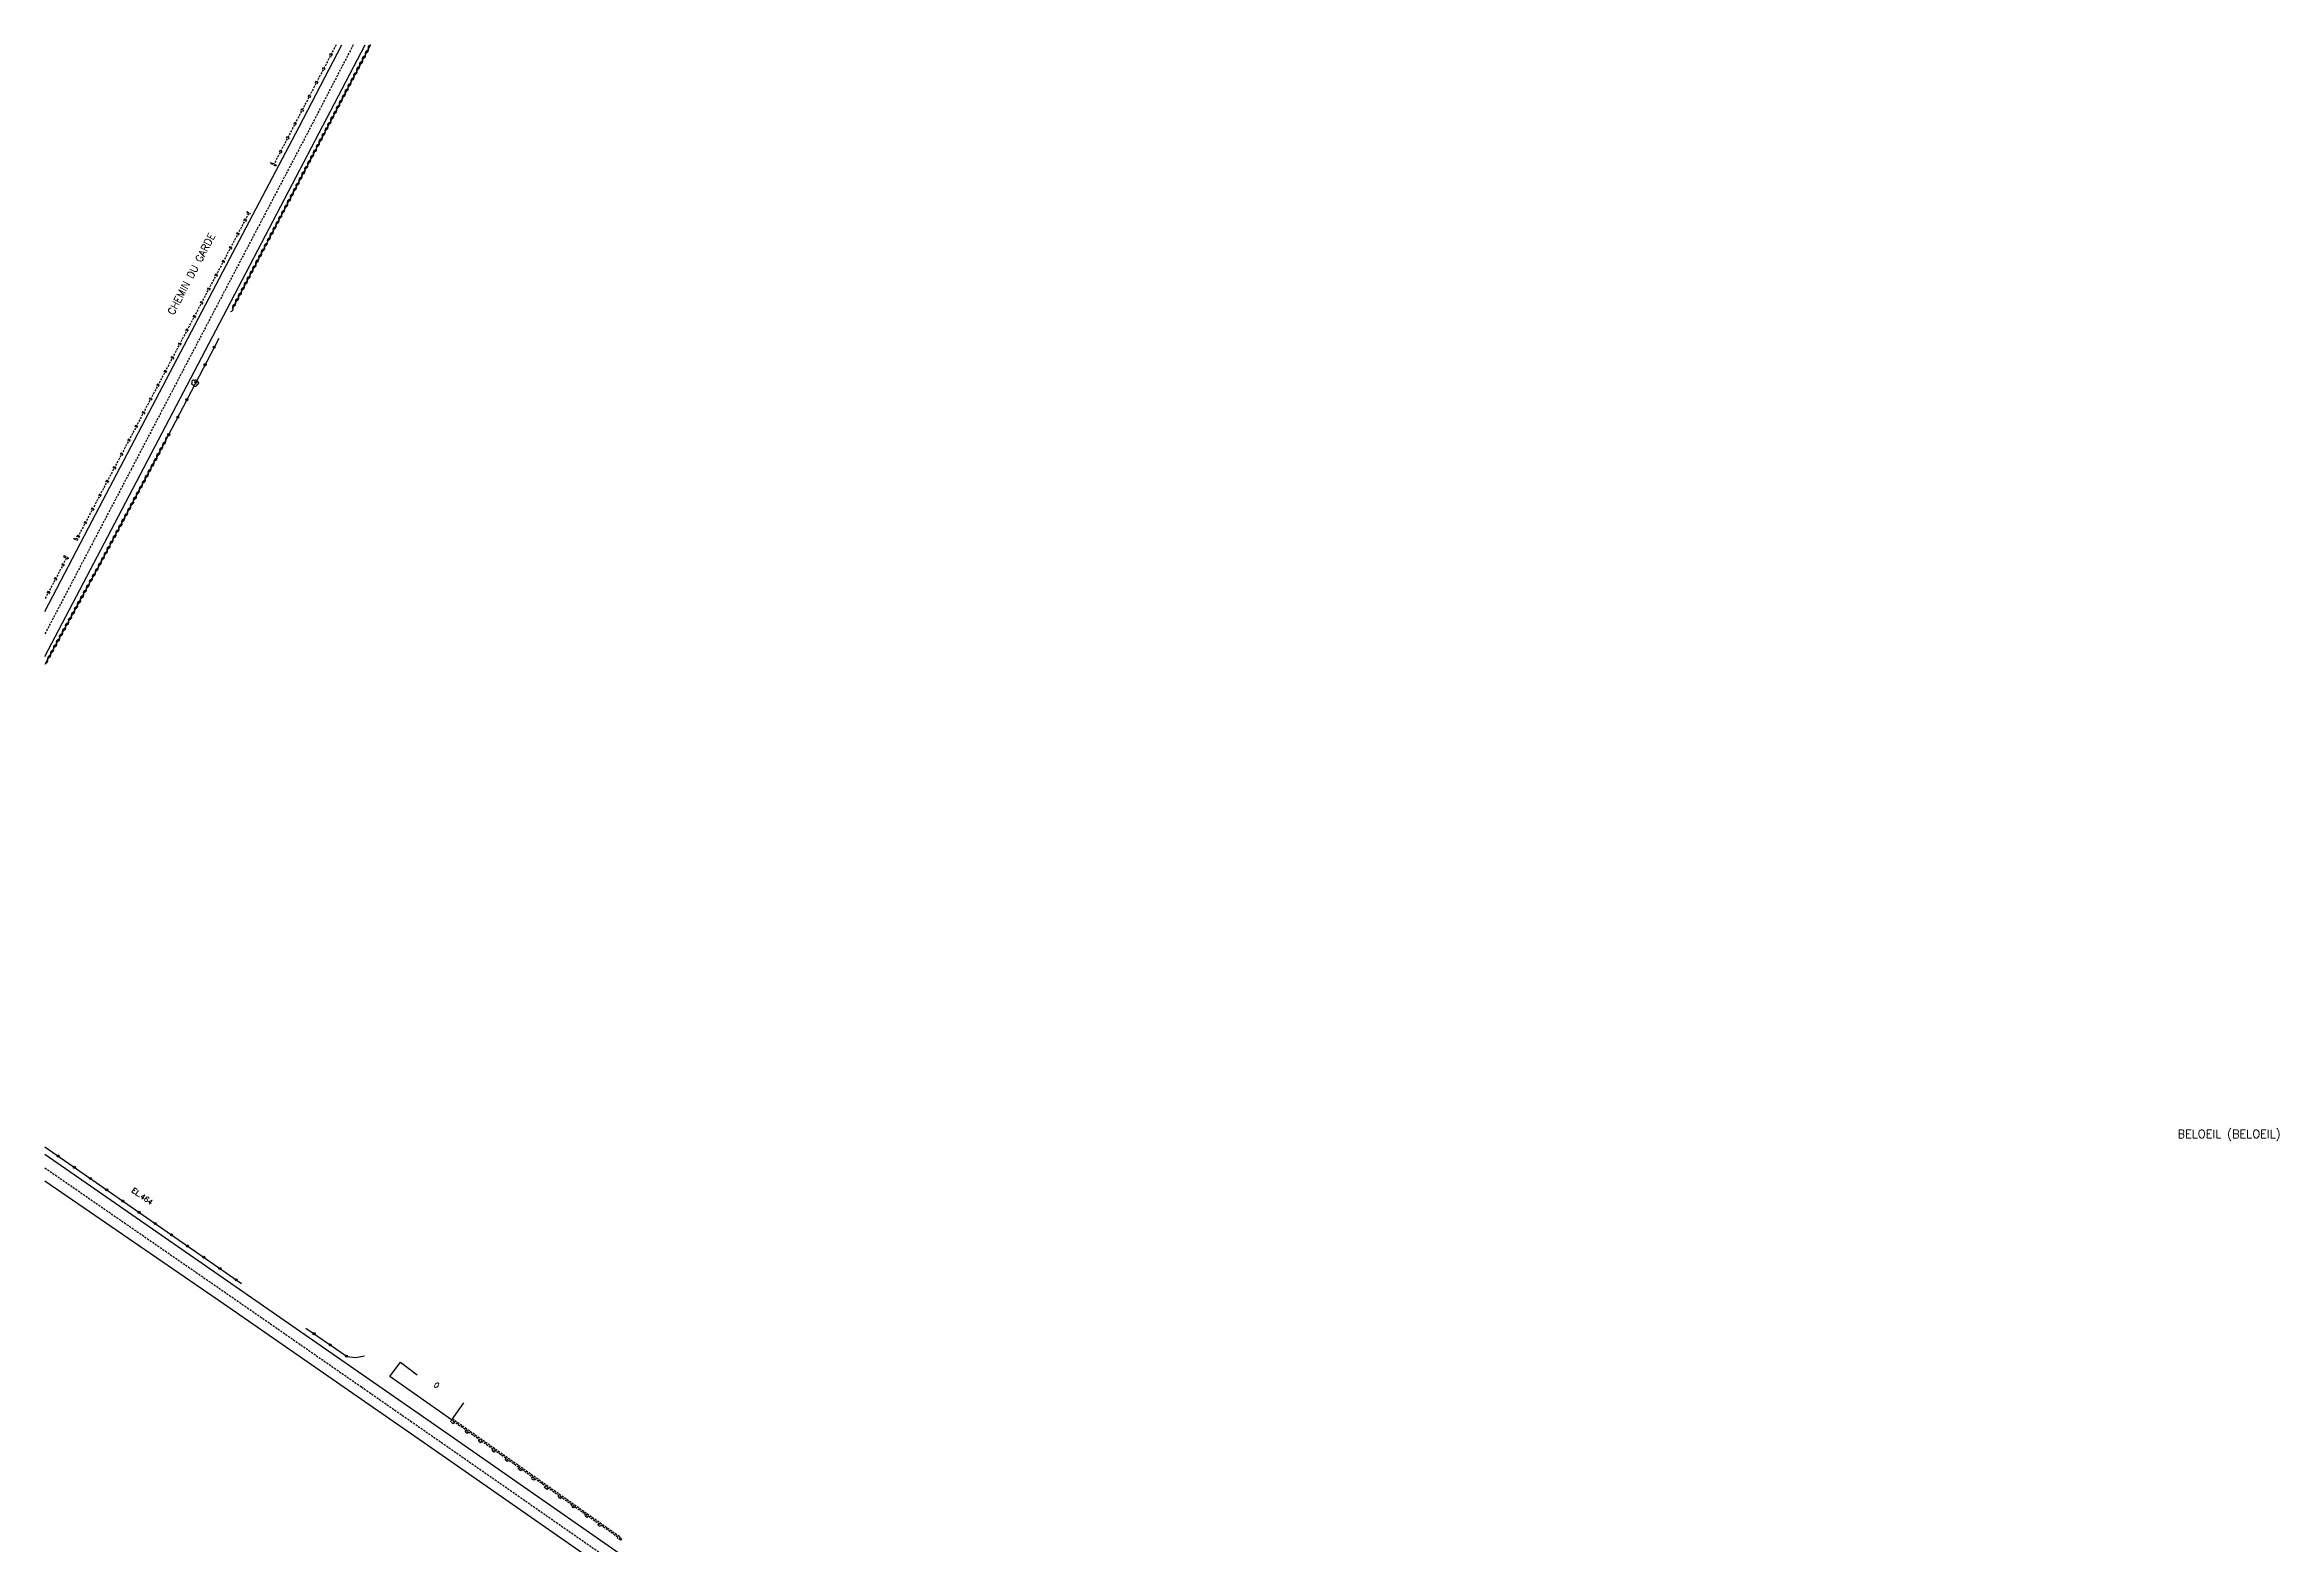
# Model space of a CAD drawing. Header units: millimetres. Extents: x 104000 to 105001, y 137000 to 138000.
# Drawn here: x 104000 to 104539, y 137638 to 138000 of the extents above; entities that cross this region are included whole.
import ezdxf
from ezdxf.enums import TextEntityAlignment as Align

# ---------------------------------------------------------------- set-up
doc = ezdxf.new("R2010")
doc.units = ezdxf.units.MM
doc.linetypes.add('DASHED', pattern=[0.75, 0.5, -0.25])
doc.layers.get('0').update_dxf_attribs({"linetype": 'CONTINUOUS'})
for name, color, linetype in [('W0001', 6, 'DASHED'), ('W0008', 7, 'CONTINUOUS'), ('W0100', 7, 'CONTINUOUS'), ('W0112', 1, 'DASHED'), ('W0220', 5, 'DASHED'), ('W0300', 7, 'CONTINUOUS'), ('W0310', 3, 'CONTINUOUS'), ('W0322', 7, 'CONTINUOUS'), ('W0980', 7, 'CONTINUOUS'), ('W0984', 7, 'CONTINUOUS'), ('W0989', 7, 'CONTINUOUS')]:
    doc.layers.add(name, color=color, linetype=linetype)
doc.styles.get("Standard").update_dxf_attribs({"font": 'romans.shx', "width": 0.85})

# ---------------------------------------------------------------- blocks, each defined once
blk = doc.blocks.new('T300')
for p, q in [((-0.8, 0.51), (-0.86, 0.34)), ((-0.86, 0.34), (-0.86, 0.17)), ((-0.86, 0.17), (-0.74, 0.06)), ((-0.69, 0.63), (-0.8, 0.51)), ((-0.8, -0.06), (-0.74, 0.06)), ((-0.74, 0.06), (-0.69, 0.11)), ((-0.57, 0.69), (-0.69, 0.63)), ((-0.46, 0.69), (-0.57, 0.69)), ((-0.29, 0.63), (-0.46, 0.69)), ((-0.29, 0.63), (-0.17, 0.74)), ((-0.23, 0.57), (-0.29, 0.63)), ((-0.17, 0.74), (-0.06, 0.8)), ((-0.06, 0.8), (0.06, 0.8)), ((0.06, 0.8), (0.23, 0.74)), ((0.23, 0.74), (0.34, 0.63)), ((0.34, 0.63), (0.4, 0.51)), ((0.46, 0.46), (0.34, 0.46)), ((0.4, 0.51), (0.4, 0.46)), ((0.57, 0.4), (0.46, 0.46)), ((0.57, 0.4), (0.69, 0.29)), ((0.69, 0.29), (0.74, 0.17)), ((0.74, 0.06), (0.69, -0.17)), ((0.74, 0.17), (0.74, 0.06)), ((-0.8, -0.17), (-0.8, -0.06)), ((-0.8, -0.23), (-0.8, -0.17)), ((-0.74, -0.34), (-0.8, -0.23)), ((-0.69, -0.4), (-0.74, -0.34)), ((-0.51, -0.46), (-0.69, -0.4)), ((-0.4, -0.46), (-0.51, -0.46)), ((-0.4, -0.46), (-0.34, -0.46)), ((-0.34, -0.46), (-0.34, -0.4)), ((-0.34, -0.51), (-0.34, -0.46)), ((-0.29, -0.63), (-0.34, -0.51)), ((-0.17, -0.74), (-0.29, -0.63)), ((-0.06, -0.8), (-0.17, -0.74)), ((0.06, -0.8), (-0.06, -0.8)), ((0.17, -0.74), (0.06, -0.8)), ((0.23, -0.69), (0.17, -0.74)), ((0.29, -0.46), (0.23, -0.46)), ((0.29, -0.63), (0.23, -0.69)), ((0.46, -0.4), (0.29, -0.46)), ((0.34, -0.51), (0.29, -0.63)), ((0.34, -0.51), (0.34, -0.46)), ((0.57, -0.34), (0.46, -0.4)), ((0.63, -0.29), (0.57, -0.34)), ((0.69, -0.17), (0.63, -0.29))]:
    blk.add_line(p, q)
blk = doc.blocks.new('t310o')
at = {"color": 0, "linetype": 'Continuous'}
for centre, start, end in [((-0.5, 0.38), 216.8699, 323.1304), ((0.5, -0.37), 36.8699, 143.1303)]:
    blk.add_arc(centre, 0.625, start, end, dxfattribs=at)
blk = doc.blocks.new('t322o')
at = {"color": 0, "linetype": 'Continuous'}
for radius in [0.25, 0.15]:
    blk.add_circle((0, 0), radius, dxfattribs=at)
blk = doc.blocks.new('t220o')
at = {"color": 0, "linetype": 'Continuous'}
for p, q in [((-0.25, 0.25), (0.25, 0.25)), ((-0.25, -0.25), (0.25, -0.25))]:
    blk.add_line(p, q, dxfattribs=at)

msp = doc.modelspace()

# ---------------------------------------------------------------- linework, layer by layer
at = {"layer": 'W0001'}
for points in [[(104074.32, 138000), (104062.93, 137978.04), (104051.25, 137955.79), (104040.45, 137935.2), (104032.47, 137919.95), (104020.85, 137897.75), (104005.81, 137869.05), (104000, 137857.97)], [(104000, 137729.24), (104005.52, 137725.43), (104024.67, 137712.19), (104048.78, 137695.53), (104076.29, 137676.44), (104088.15, 137668.2), (104098.61, 137660.94), (104115.24, 137649.36), (104137.74, 137633.69)]]:
    msp.add_lwpolyline(points, dxfattribs=at)
at = {"layer": 'W0008'}
for points in [[(104000, 137863.42), (104010.54, 137883.53), (104041.26, 137942.22), (104061.32, 137980.26), (104071.57, 138000)], [(104000, 137852.52), (104017.73, 137886.33), (104043.9, 137936.32), (104077.19, 138000)], [(104516.38, 137374.33), (104508.87, 137379.44), (104488.39, 137393.59), (104413.77, 137445.42), (104363.92, 137479.86), (104313.45, 137514.8), (104285.81, 137534), (104257.05, 137553.84), (104192.3, 137598.77), (104096, 137665.83), (104046.9, 137699.89), (104000, 137732.47)], [(104364.66, 137473.21), (104310.85, 137510.45), (104282.44, 137530.08), (104255.28, 137548.91), (104186.61, 137596.58), (104092.27, 137662.27), (104043.03, 137696.45), (104000, 137726.02)]]:
    msp.add_lwpolyline(points, dxfattribs=at)
at = {"layer": 'W0100'}
msp.add_lwpolyline([(104100.9, 137672.58), (104098.02, 137668.49), (104083.16, 137678.95), (104085.72, 137682.38), (104089.73, 137679.38)], dxfattribs=at)
at = {"layer": 'W0112'}
for p, q in [((104054.43, 137971.61), (104054.34, 137971.44)), ((104055.76, 137970.96), (104054.43, 137971.61)), ((104048.77, 137959.8), (104048.68, 137959.63)), ((104048.68, 137959.63), (104049.37, 137959.2)), ((104006.95, 137880.92), (104007.08, 137881.06)), ((104007.08, 137881.06), (104007.94, 137880.73)), ((104004.66, 137876.85), (104004.52, 137876.58)), ((104004.52, 137876.58), (104005.56, 137876.05)), ((104098.06, 137668.4), (104097.79, 137668.06)), ((104098.4, 137667.56), (104097.79, 137668.06)), ((104138.07, 137640.21), (104097.99, 137668.45)), ((104098.71, 137667.95), (104098.4, 137667.56)), ((104101.46, 137666.01), (104101.2, 137665.63)), ((104101.8, 137665.21), (104101.2, 137665.63)), ((104102.06, 137665.58), (104101.8, 137665.21)), ((104104.68, 137663.74), (104104.43, 137663.38)), ((104105.02, 137662.98), (104104.43, 137663.38)), ((104105.26, 137663.33), (104105.02, 137662.98)), ((104107.93, 137661.45), (104107.68, 137661.11)), ((104108.28, 137660.67), (104107.68, 137661.11)), ((104108.54, 137661.02), (104108.28, 137660.67)), ((104111.13, 137659.19), (104110.89, 137658.84)), ((104111.44, 137658.46), (104110.89, 137658.84)), ((104111.68, 137658.81), (104111.44, 137658.46)), ((104114.25, 137657), (104114.01, 137656.65)), ((104114.64, 137656.23), (104114.01, 137656.65)), ((104114.87, 137656.56), (104114.64, 137656.23)), ((104117.48, 137654.72), (104117.22, 137654.33)), ((104117.82, 137653.94), (104117.22, 137654.33)), ((104118.07, 137654.31), (104117.82, 137653.94)), ((104120.62, 137652.51), (104120.38, 137652.14)), ((104121.03, 137651.72), (104120.38, 137652.14)), ((104121.26, 137652.06), (104121.03, 137651.72)), ((104123.89, 137650.2), (104123.67, 137649.87)), ((104124.26, 137649.46), (104123.67, 137649.87)), ((104124.48, 137649.79), (104124.26, 137649.46)), ((104127.05, 137647.98), (104126.83, 137647.65)), ((104127.43, 137647.24), (104126.83, 137647.65)), ((104127.65, 137647.56), (104127.43, 137647.24)), ((104130.26, 137645.71), (104130.04, 137645.4)), ((104130.65, 137644.96), (104130.04, 137645.4)), ((104130.88, 137645.28), (104130.65, 137644.96)), ((104133.42, 137643.49), (104133.21, 137643.17)), ((104133.81, 137642.76), (104133.21, 137643.17)), ((104134.02, 137643.07), (104133.81, 137642.76))]:
    msp.add_line(p, q, dxfattribs=at)
for points in [[(104055.76, 137970.96), (104055.67, 137970.79), (104054.34, 137971.44)], [(104048.77, 137959.8), (104049.46, 137959.37), (104049.37, 137959.2)], [(104006.95, 137880.92), (104007.81, 137880.58), (104007.94, 137880.73)], [(104004.66, 137876.85), (104005.71, 137876.32), (104005.56, 137876.05)], [(104098.23, 137668.78), (104138.52, 137640.39), (104138.47, 137640.17)], [(104138.78, 137639.5), (104138.03, 137639.98), (104138.07, 137640.21)], [(104138.47, 137640.17), (104138.99, 137639.84), (104138.78, 137639.5)]]:
    msp.add_lwpolyline(points, dxfattribs=at)
at = {"layer": 'W0220'}
for p, q in [((104049.11, 137959.36), (104007.66, 137880.83)), ((104005.19, 137876.24), (104000, 137866.39))]:
    msp.add_line(p, q, dxfattribs=at)
msp.add_lwpolyline([(104070.19, 138000), (104055.21, 137971.23)], dxfattribs=at)
at = {"layer": 'W0310'}
for points in [[(104078.45, 138000), (104045.13, 137936.3)], [(104029.58, 137905.5), (104013.25, 137874.83), (104000, 137850.6)]]:
    msp.add_lwpolyline(points, dxfattribs=at)
at = {"layer": 'W0322'}
for p, q in [((104041.89, 137929.2), (104029.55, 137905.46)), ((104000, 137734.32), (104047.41, 137701.35))]:
    msp.add_line(p, q, dxfattribs=at)
msp.add_lwpolyline([(104062.93, 137690.62), (104072.87, 137683.74), (104074.88, 137683.51), (104077.07, 137683.94)], dxfattribs=at)

# ---------------------------------------------------------------- block references
at = {"layer": 'W0220'}
for p, rotation in [((104068.91, 137997.55), 242.4829787786761), ((104065.45, 137990.9), 242.4829787786761), ((104067.18, 137994.22), 242.4829787786761), ((104063.72, 137987.57), 242.4829787786761), ((104060.25, 137980.92), 242.4829787786761), ((104061.99, 137984.24), 242.4829787786761), ((104056.79, 137974.27), 242.4829787786761), ((104058.52, 137977.59), 242.4829787786761), ((104048.24, 137957.7), 242.1724560100075), ((104046.49, 137954.39), 242.1724560100075), ((104042.99, 137947.75), 242.1724560100075), ((104044.74, 137951.07), 242.1724560100075), ((104041.24, 137944.44), 242.1724560100075), ((104037.73, 137937.8), 242.1724560100075), ((104039.48, 137941.12), 242.1724560100075), ((104034.23, 137931.17), 242.1724560100075), ((104035.98, 137934.49), 242.1724560100075), ((104032.48, 137927.86), 242.1724560100075), ((104028.98, 137921.22), 242.1724560100075), ((104030.73, 137924.54), 242.1724560100075), ((104025.48, 137914.59), 242.1724560100075), ((104027.23, 137917.91), 242.1724560100075), ((104023.73, 137911.27), 242.1724560100075), ((104020.23, 137904.64), 242.1724560100075), ((104021.98, 137907.96), 242.1724560100075), ((104018.48, 137901.33), 242.1724560100075), ((104014.98, 137894.69), 242.1724560100075), ((104016.73, 137898.01), 242.1724560100075), ((104011.48, 137888.06), 242.1724560100075), ((104013.23, 137891.38), 242.1724560100075), ((104009.73, 137884.74), 242.1724560100075), ((104007.97, 137881.43), 242.1724560100075), ((104004.32, 137874.58), 242.1987128614423), ((104000.82, 137867.94), 242.1987128614423), ((104002.57, 137871.26), 242.1987128614423)]:
    msp.add_blockref('t220o', p, dxfattribs=dict(at, rotation=rotation))
at = {"layer": 'W0300'}
msp.add_blockref('T300', (104036.26, 137918.43), dxfattribs=at)
at = {"layer": 'W0310'}
for p, rotation in [((104075.86, 137995.06), 242.3900164787665), ((104076.56, 137996.39), 242.3900164787665), ((104077.25, 137997.71), 242.3900164787665), ((104077.95, 137999.04), 242.3900164787665), ((104073.08, 137989.74), 242.3900164787665), ((104073.78, 137991.07), 242.3900164787665), ((104074.47, 137992.4), 242.3900164787665), ((104075.17, 137993.73), 242.3900164787665), ((104070.3, 137984.42), 242.3900164787665), ((104071, 137985.75), 242.3900164787665), ((104071.69, 137987.08), 242.3900164787665), ((104072.39, 137988.41), 242.3900164787665), ((104067.52, 137979.11), 242.3900164787665), ((104068.22, 137980.43), 242.3900164787665), ((104068.91, 137981.76), 242.3900164787665), ((104069.61, 137983.09), 242.3900164787665), ((104064.74, 137973.79), 242.3900164787665), ((104065.44, 137975.12), 242.3900164787665), ((104066.13, 137976.45), 242.3900164787665), ((104066.83, 137977.78), 242.3900164787665), ((104061.96, 137968.47), 242.3900164787665), ((104062.66, 137969.8), 242.3900164787665), ((104063.35, 137971.13), 242.3900164787665), ((104064.05, 137972.46), 242.3900164787665), ((104059.18, 137963.15), 242.3900164787665), ((104059.88, 137964.48), 242.3900164787665), ((104060.57, 137965.81), 242.3900164787665), ((104061.26, 137967.14), 242.3900164787665), ((104056.4, 137957.84), 242.3900164787665), ((104057.09, 137959.17), 242.3900164787665), ((104057.79, 137960.5), 242.3900164787665), ((104058.48, 137961.83), 242.3900164787665), ((104053.62, 137952.52), 242.3900164787665), ((104054.31, 137953.85), 242.3900164787665), ((104055.01, 137955.18), 242.3900164787665), ((104055.7, 137956.51), 242.3900164787665), ((104050.84, 137947.2), 242.3900164787665), ((104051.53, 137948.53), 242.3900164787665), ((104052.23, 137949.86), 242.3900164787665), ((104052.92, 137951.19), 242.3900164787665), ((104048.06, 137941.89), 242.3900164787665), ((104048.75, 137943.22), 242.3900164787665), ((104049.45, 137944.55), 242.3900164787665), ((104050.14, 137945.88), 242.3900164787665), ((104045.28, 137936.57), 242.3900164787665), ((104045.97, 137937.9), 242.3900164787665), ((104046.67, 137939.23), 242.3900164787665), ((104047.36, 137940.56), 242.3900164787665), ((104028.4, 137903.3), 241.9688364899868), ((104029.11, 137904.62), 241.9688364899868), ((104025.58, 137898), 241.9688364899868), ((104026.29, 137899.32), 241.9688364899868), ((104026.99, 137900.65), 241.9688364899868), ((104027.7, 137901.97), 241.9688364899868), ((104022.76, 137892.7), 241.9688364899868), ((104023.47, 137894.03), 241.9688364899868), ((104024.18, 137895.35), 241.9688364899868), ((104024.88, 137896.68), 241.9688364899868), ((104019.95, 137887.41), 241.9688364899868), ((104020.65, 137888.73), 241.9688364899868), ((104021.35, 137890.06), 241.9688364899868), ((104022.06, 137891.38), 241.9688364899868), ((104017.12, 137882.11), 241.9688364899868), ((104017.83, 137883.44), 241.9688364899868), ((104018.54, 137884.76), 241.9688364899868), ((104019.24, 137886.08), 241.9688364899868), ((104014.31, 137876.82), 241.9688364899868), ((104015.01, 137878.14), 241.9688364899868), ((104015.71, 137879.46), 241.9688364899868), ((104016.42, 137880.79), 241.9688364899868), ((104011.45, 137871.54), 241.3262353765753), ((104012.17, 137872.86), 241.3262353765753), ((104012.89, 137874.17), 241.3262353765753), ((104013.6, 137875.49), 241.9688364899868), ((104008.57, 137866.27), 241.3262353765753), ((104009.29, 137867.59), 241.3262353765753), ((104010.01, 137868.91), 241.3262353765753), ((104010.73, 137870.22), 241.3262353765753), ((104005.69, 137861.01), 241.3262353765753), ((104006.41, 137862.33), 241.3262353765753), ((104007.13, 137863.64), 241.3262353765753), ((104007.85, 137864.96), 241.3262353765753), ((104002.81, 137855.75), 241.3262353765753), ((104003.53, 137857.06), 241.3262353765753), ((104004.25, 137858.38), 241.3262353765753), ((104004.97, 137859.7), 241.3262353765753), ((104000.65, 137851.8), 241.3262353765753), ((104001.37, 137853.11), 241.3262353765753), ((104002.09, 137854.43), 241.3262353765753)]:
    msp.add_blockref('t310o', p, dxfattribs=dict(at, rotation=rotation))
at = {"layer": 'W0322'}
for p, rotation in [((104040.8, 137927.1), 242.5434828615502), ((104038.61, 137922.88), 242.5434828615502), ((104034.23, 137914.45), 242.5434828615502), ((104036.42, 137918.67), 242.5434828615502), ((104032.04, 137910.23), 242.5434828615502), ((104029.85, 137906.02), 242.5434828615502), ((104003.21, 137732.09), 325.1796056025398), ((104007.11, 137729.38), 325.1796056025398), ((104011.01, 137726.67), 325.1796056025398), ((104014.9, 137723.96), 325.1796056025398), ((104018.8, 137721.24), 325.1796056025398), ((104022.7, 137718.53), 325.1796056025398), ((104026.6, 137715.82), 325.1796056025398), ((104030.5, 137713.11), 325.1796056025398), ((104034.4, 137710.39), 325.1796056025398), ((104038.3, 137707.68), 325.1796056025398), ((104042.2, 137704.97), 325.1796056025398), ((104046.1, 137702.26), 325.1796056025398), ((104064.88, 137689.27), 325.3254836474331), ((104068.79, 137686.56), 325.3254836474331), ((104072.69, 137683.86), 325.3254836474331)]:
    msp.add_blockref('t322o', p, dxfattribs=dict(at, rotation=rotation))

# ---------------------------------------------------------------- texts
at = {"layer": 'W0980'}
msp.add_text('BELOEIL (BELOEIL)', height=2, dxfattribs=at).set_placement((104526.51, 137737.28), align=Align.MIDDLE)
at = {"layer": 'W0984'}
for s, p in [('EL.464', (104023.5, 137722.39)), ('0', (104094.42, 137676.85))]:
    msp.add_text(s, height=1.25, rotation=324.9928, dxfattribs=at).set_placement(p, align=Align.MIDDLE)
at = {"layer": 'W0989'}
msp.add_text('CHEMIN DU GARDE', height=1.75, rotation=62.3224, dxfattribs=at).set_placement((104035.31, 137944.78), align=Align.MIDDLE)

doc.saveas('drawing.dxf')
